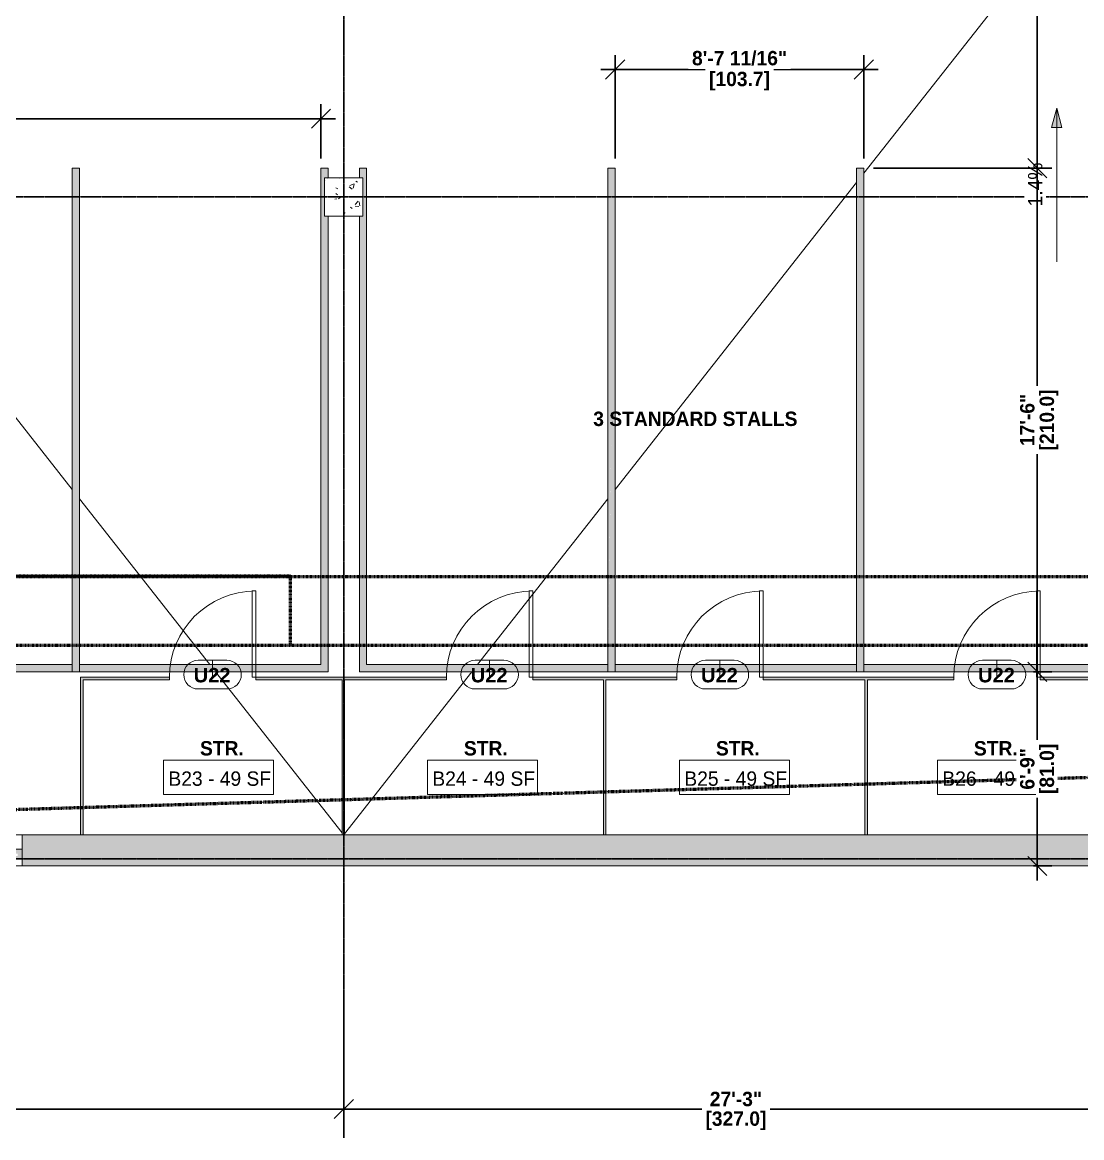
# Model space of a CAD drawing. Header units: inches. Extents: x -4124 to -1807, y 9775 to 11251.
# Drawn here: x -2634.3 to -2192.7, y 9774.9 to 10240 of the extents above; entities that cross this region are included whole.
import ezdxf

# ---------------------------------------------------------------- set-up
doc = ezdxf.new("R2010")
doc.units = ezdxf.units.IN
doc.header["$MEASUREMENT"] = 0
for name, pattern in [('Dash 1_16_', [0.125, 0.0625, -0.0625]), ('Double Dash 3_8_', [1, 0.375, -0.125, 0.125, -0.125, 0.125, -0.125]), ('Grid Line 1_2_', [0.875, 0.5, -0.125, 0.125, -0.125]), ('Grid Line 1_2__2_', [0.875, 0.5, -0.125, 0.125, -0.125])]:
    doc.linetypes.add(name, pattern=pattern)
for name, color, linetype, lineweight in [('0-1', 7, 'Continuous', 5), ('0-2', 7, 'Continuous', 9), ('0-3', 50, 'Double Dash 3_8_', 60), ('A-ANNO-DIMS-1', 211, 'Continuous', 30), ('A-AREA-IDEN', 2, 'Continuous', 9), ('A-DOOR-1', 31, 'Continuous', 9), ('A-DOOR-IDEN', 31, 'Continuous', 9), ('A-FLOR-1', 53, 'Continuous', 18), ('A-GENM', 5, 'Continuous', 9), ('A-GLAZ-CWMG-1', 10, 'Continuous', 9), ('A-GLAZ-CWMG-2', 7, 'Continuous', 9), ('A-WALL-PATT-2', 55, 'Continuous', 9), ('C-PROP-LINE-2', 50, 'Dash 1_16_', 60), ('G-ANNO-DIMS', 111, 'Continuous', 9), ('G-ANNO-TEXT-1', 147, 'Continuous', 20), ('S-COLS', 52, 'Continuous', 9), ('S-COLS-1', 7, 'Continuous', 9), ('S-FNDN', 32, 'Continuous', 18), ('S-FNDN-2', 8, 'Continuous', 18), ('S-FNDN-5', 7, 'Continuous', 9), ('S-FNDN-8', 32, 'Continuous', 9), ('S-GRID-1', 1, 'Grid Line 1_2_', 9), ('S-GRID-2', 1, 'Grid Line 1_2__2_', 30)]:
    doc.layers.add(name, color=color, linetype=linetype, lineweight=lineweight)
doc.styles.add('Arial_B', font='arialbd.ttf', dxfattribs={"height": 6})
doc.styles.add('Century Gothic', font='ufonts.com_century-gothic.ttf', dxfattribs={"height": 6})
doc.styles.add('Century Gothic_B', font='GOTHICB.TTF', dxfattribs={"height": 6})
doc.dimstyles.new('OD__1_16__Tol__', dxfattribs={"dimscale": 12, "dimtxt": 6.26501, "dimasz": 0.666667, "dimexe": 0.5, "dimexo": 0.333333, "dimgap": 0.083333, "dimtad": 1, "dimdec": 4, "dimrnd": 0.0625, "dimzin": 3, "dimdsep": 46, "dimlunit": 4, "dimtxsty": 'Century Gothic_B', "dimblk1": 'OBLIQUE', "dimblk2": 'OBLIQUE', "dimsah": 1, "dimcen": 0.09, "dimdle": 0.5, "dimazin": 0, "dimtfac": 1, "dimtdec": 4, "dimtix": 1, "dimtmove": 0, "dimatfit": 3, "dimfxl": 1, "dimtvp": 1, "dimtfill": 1, "dimfrac": 2, "dimtolj": 1, "dimtzin": 0, "dimlwd": 30, "dimlwe": 30, "dimarcsym": 2})

# ---------------------------------------------------------------- blocks, each defined once
blk = doc.blocks.new('Rectangular Mullion - Louver Frame-2514203-ENLARGED FLOOR PLAN - BASEMENT - WEST')
at = {"layer": 'A-GLAZ-CWMG-1'}
h = blk.add_hatch(color=256, dxfattribs=at)
h.paths.add_polyline_path([(-2754.32, 9891.19), (-2754.32, 9895.19), (-2790.32, 9895.19), (-2790.32, 9891.19)], flags=0)
h.paths.add_polyline_path([(-2756.32, 9892.34), (-2788.32, 9892.34), (-2788.32, 9893.28), (-2756.32, 9893.28), (-2756.32, 9893.19)], flags=0)
at = {"layer": 'A-GLAZ-CWMG-2'}
for p, q in [((-2754.32, 9895.19), (-2790.32, 9895.19)), ((-2754.32, 9891.19), (-2790.32, 9891.19))]:
    blk.add_line(p, q, dxfattribs=at)
blk = doc.blocks.new('Family - ___-2835860-ENLARGED FLOOR PLAN - BASEMENT - WEST')
at = {"layer": 'C-PROP-LINE-2'}
for p, q in [((-2522.54, 10009.09), (-2638.11, 10009.09)), ((-2522.54, 9980.19), (-2522.54, 10009.09)), ((-2067.92, 9980.19), (-2522.54, 9980.19))]:
    blk.add_line(p, q, dxfattribs=at)
blk = doc.blocks.new('Family - ___-2835903-ENLARGED FLOOR PLAN - BASEMENT - WEST')
at = {"layer": 'C-PROP-LINE-2'}
blk.add_line((-2096.82, 10008.84), (-3831.82, 10008.84), dxfattribs=at)
blk = doc.blocks.new('Family - ___-2835932-ENLARGED FLOOR PLAN - BASEMENT - WEST')
at = {"layer": 'C-PROP-LINE-2'}
blk.add_line((-2067.92, 9980.19), (-3860.72, 9980.19), dxfattribs=at)
blk = doc.blocks.new('Family - ___-2855424-ENLARGED FLOOR PLAN - BASEMENT - WEST')
at = {"layer": 'C-PROP-LINE-2'}
blk.add_line((-3987.11, 9871.38), (-1871.62, 9934.71), dxfattribs=at)
blk = doc.blocks.new('CTR - 1st Phase - Shell_rvt-1-ENLARGED FLOOR PLAN - BASEMENT - WEST')
at = {"layer": 'S-FNDN-2'}
h = blk.add_hatch(color=256, dxfattribs=at)
h.paths.add_polyline_path([(-3164.54, 9888.19), (-2790.32, 9888.19), (-2790.32, 9891.19), (-3829.32, 9891.19), (-3829.32, 9888.19), (-3759.65, 9888.19), (-3759.65, 9888.44), (-3681.65, 9888.44), (-3681.65, 9888.19), (-3218.79, 9888.19)], flags=0)
h.paths.add_polyline_path([(-3832.32, 9888.19), (-3832.32, 9891.19), (-3894.08, 9891.19), (-3892.68, 9888.19), (-3885.07, 9888.19)], flags=0)
h.paths.add_polyline_path([(-1953.32, 9888.19), (-1943.32, 9888.19), (-1943.32, 9891.19), (-2634.32, 9891.19), (-2634.32, 9888.19), (-1953.8, 9888.19)], flags=0)
h.paths.add_polyline_path([(-2670.32, 9888.19), (-2670.32, 9891.19), (-2694.32, 9891.19), (-2694.32, 9888.19), (-2679.92, 9888.19)], flags=0)
h.paths.add_polyline_path([(-2730.32, 9888.19), (-2730.32, 9891.19), (-2754.32, 9891.19), (-2754.32, 9888.19)], flags=0)
at = {"layer": 'A-FLOR-1'}
for p, q in [((-2500.32, 10175.19), (-2500.32, 10459.19)), ((-2173.32, 10317.22), (-2283.49, 10177.07)), ((-2613.49, 10045.18), (-2714.16, 10173.28)), ((-2286.49, 10173.25), (-2387.16, 10045.17)), ((-2500.32, 9966.88), (-2500.32, 10159.19)), ((-2556.12, 9972.19), (-2610.49, 10041.37)), ((-2390.16, 10041.35), (-2444.52, 9972.19)), ((-2501.02, 9902.08), (-2553.76, 9969.19)), ((-2446.88, 9969.19), (-2500.02, 9901.57))]:
    blk.add_line(p, q, dxfattribs=at)
at = {"layer": 'S-FNDN-5'}
for p, q in [((-1943.32, 9891.19), (-2634.32, 9891.19)), ((-2634.32, 9891.19), (-2634.32, 9888.19)), ((-2634.32, 9888.19), (-2670.32, 9888.19)), ((-2634.32, 9888.19), (-1943.32, 9888.19))]:
    blk.add_line(p, q, dxfattribs=at)
at = {"layer": 'S-GRID-1'}
for p, q in [((-2500.32, 9836.18), (-2500.32, 11217.93)), ((-1807.14, 10167.19), (-4091.58, 10167.19))]:
    blk.add_line(p, q, dxfattribs=at)
at = {"layer": '0-2'}
blk.add_blockref('Rectangular Mullion - Louver Frame-2514203-ENLARGED FLOOR PLAN - BASEMENT - WEST', (120, 0), dxfattribs=at)
at = {"layer": '0-3'}
for name in ['Family - ___-2835860-ENLARGED FLOOR PLAN - BASEMENT - WEST', 'Family - ___-2835932-ENLARGED FLOOR PLAN - BASEMENT - WEST', 'Family - ___-2835903-ENLARGED FLOOR PLAN - BASEMENT - WEST', 'Family - ___-2855424-ENLARGED FLOOR PLAN - BASEMENT - WEST']:
    blk.add_blockref(name, (0, 0), dxfattribs=at)
blk = doc.blocks.new('034100 - Precast Structural Concrete - Column - Corbels - 16_x16_-V13-ENLARGED FLOOR PLAN - BASEMENT - WEST')
at = {"layer": 'S-COLS'}
h = blk.add_hatch(dxfattribs=at)
h.set_pattern_fill('FP_15', color=256, style=0, pattern_type=2)
h.set_pattern_definition([(140, (10166.205, 2501.308), (1.606828, 18.362056), [1.92, -21.12]), (85, (10166.205, 2501.308), (-19.255874, -3.552257), [1.536, -16.896]), (190.451, (10166.339, 2502.838), (-17.649286, 14.81021), [1.632, -17.949]), (136.184, (10161.085, 2501.308), (4.237615, 27.32125), [2.88, -31.68]), (186.636, (10161.438, 2503.585), (-24.93717, 23.927535), [2.448, -26.924]), (81.184, (10161.085, 2501.308), (-24.93743, 23.927645), [2.304, -25.344]), (111, (10162.365, 2503.868), (10.307465, 15.28081), [1.92, -21.12]), (56, (10162.365, 2503.868), (-18.563735, 6.22856), [1.536, -16.896]), (161.451, (10163.224, 2505.141), (-8.25628, 21.509846), [1.632, -17.949]), (127.5, (10166.205, 2501.308), (-8.5225365, 0.3110953), [0.845, -15.846, 0.845, -16.307, -16.96]), (127.5, (10166.205, 2501.308), (-8.5225365, 0.3110953), [-33.843, 0.845, -16.115]), (97.5, (10166.205, 2501.308), (-10.097431, 6.7346365), [0.845, -8.934, 0.845, -15.462, -6.464]), (97.5, (10166.205, 2501.308), (-10.097431, 6.7346365), [-26.086, 0.845, -5.619]), (57.5, (10166.205, 2495.599), (0.5771864, 13.6661073), [0.845, -5.555, 0.845, -19.123, -26.496]), (57.5, (10166.205, 2495.599), (0.5771864, 13.6661073), [-26.368, 0.845, -25.651]), (47.5, (10166.205, 2493.039), (-2.562859, 14.929853), [0.845, -7.475, 0.845, -12.416, -18.816]), (47.5, (10166.205, 2493.039), (-2.562859, 14.929853), [-21.581, 0.845, -17.971])])
h.paths.add_polyline_path([(7.02, 8.98), (-8.98, 8.98), (-8.98, -7.02), (7.02, -7.02), (7.02, 7.77)], flags=0)
at = {"layer": 'S-COLS-1'}
for p, q in [((-8.91, 8.98), (-8.98, 8.98)), ((-8.98, 8.98), (-8.98, -7.02)), ((6.94, 8.98), (-8.91, 8.98)), ((7.02, 8.98), (6.94, 8.98)), ((7.02, -7.02), (7.02, 8.98)), ((-8.98, -7.02), (-8.91, -7.02)), ((-8.91, -7.02), (6.94, -7.02)), ((6.94, -7.02), (7.02, -7.02))]:
    blk.add_line(p, q, dxfattribs=at)
blk = doc.blocks.new('CTR - 1st Phase - Structure_rvt-1-ENLARGED FLOOR PLAN - BASEMENT - WEST')
at = {"layer": 'A-WALL-PATT-2'}
h = blk.add_hatch(dxfattribs=at)
h.set_pattern_fill('FP_2', color=256, style=0, pattern_type=2)
h.set_pattern_definition([(50, (0, 0), (18.362056, -1.606828), [1.92, -21.12]), (355, (0, 0), (-3.552257, 19.255874), [1.536, -16.896]), (100.451, (1.53, -0.134), (14.81021, 17.649286), [1.632, -17.949]), (46.184, (0, 5.12), (27.32125, -4.237615), [2.88, -31.68]), (96.636, (2.277, 4.767), (23.927535, 24.93717), [2.448, -26.924]), (351.184, (0, 5.12), (23.927645, 24.93743), [2.304, -25.344]), (21, (2.56, 3.84), (15.28081, -10.307465), [1.92, -21.12]), (326, (2.56, 3.84), (6.22856, 18.563735), [1.536, -16.896]), (71.451, (3.833, 2.981), (21.509846, 8.25628), [1.632, -17.949]), (37.5, (0, 0), (0.3110953, 8.5225365), [0.845, -15.846, 0.845, -16.307, -16.96]), (37.5, (0, 0), (0.3110953, 8.5225365), [-33.843, 0.845, -16.115]), (7.5, (0, 0), (6.7346365, 10.097431), [0.845, -8.934, 0.845, -15.462, -6.464]), (7.5, (0, 0), (6.7346365, 10.097431), [-26.086, 0.845, -5.619]), (327.5, (-5.709, 0), (13.6661073, -0.5771864), [0.845, -5.555, 0.845, -19.123, -26.496]), (327.5, (-5.709, 0), (13.6661073, -0.5771864), [-26.368, 0.845, -25.651]), (317.5, (-8.269, 0), (14.929853, 2.562859), [0.845, -7.475, 0.845, -12.416, -18.816]), (317.5, (-8.269, 0), (14.929853, 2.562859), [-21.581, 0.845, -17.971])])
h.paths.add_polyline_path([(-1953.32, 9891.19), (-1953.32, 9901.19), (-2634.32, 9901.19), (-2634.32, 9891.19), (-2141.05, 9891.19)], flags=0)
h.paths.add_polyline_path([(-3829.32, 9891.19), (-2790.32, 9891.19), (-2790.32, 9901.19), (-3829.32, 9901.19), (-3829.32, 9899.19)], flags=0)
h.paths.add_polyline_path([(-2670.32, 9891.19), (-2670.32, 9901.19), (-2694.32, 9901.19), (-2694.32, 9891.19), (-2679.92, 9891.19)], flags=0)
h.paths.add_polyline_path([(-2754.32, 9891.19), (-2730.32, 9891.19), (-2730.32, 9901.19), (-2754.32, 9901.19)], flags=0)
at = {"layer": 'S-FNDN-5'}
for p, q in [((-2670.32, 9901.19), (-2634.32, 9901.19)), ((-1953.32, 9901.19), (-2634.32, 9901.19)), ((-2634.32, 9901.19), (-2634.32, 9891.19)), ((-2634.32, 9891.19), (-1953.32, 9891.19))]:
    blk.add_line(p, q, dxfattribs=at)
at = {"layer": 'S-GRID-2'}
for p, q in [((-2500.32, 9774.88), (-2500.32, 11217.93)), ((-1807.14, 10167.19), (-4076.95, 10167.19)), ((-1807.14, 9891.19), (-4076.95, 9891.19))]:
    blk.add_line(p, q, dxfattribs=at)
at = {"layer": '0-2', "rotation": 270.0000000000118}
blk.add_blockref('034100 - Precast Structural Concrete - Column - Corbels - 16_x16_-V13-ENLARGED FLOOR PLAN - BASEMENT - WEST', (-2501.31, 10166.21), dxfattribs=at)
blk = doc.blocks.new('Parking_Stall_Multiple - STANDARD-2088485-ENLARGED FLOOR PLAN - BASEMENT - WEST')
at = {"layer": 'A-GENM'}
h = blk.add_hatch(color=256, dxfattribs=at)
h.paths.add_polyline_path([(3, 210.34), (0, 207.34), (210, 207.34), (210, 210.34), (106.5, 208.84), (73.46, 209.31)], flags=0)
h.paths.add_polyline_path([(0, 230.67), (0, 210.34), (3, 210.34), (3, 311), (210, 311), (210, 314), (206, 314), (206, 312.5), (190, 312.5), (190, 314), (0, 314), (0, 241.7)], flags=0)
h = blk.add_hatch(color=256, dxfattribs=at)
h.paths.add_polyline_path([(0, 103.67), (210, 103.67), (210, 106.67), (106.5, 105.17), (3, 106.67)], flags=0)
h.paths.add_polyline_path([(0, 106.67), (0, 103.67), (0.08, 106.58)], flags=0)
h.paths.add_polyline_path([(3, 210.34), (106.5, 208.84), (210, 210.34), (72.16, 210.34)], flags=0)
h.paths.add_polyline_path([(0, 207.34), (3, 210.34), (0, 210.34)], flags=0)
h.paths.add_polyline_path([(0, 145.7), (0, 106.67), (3, 106.67), (3, 207.34), (0, 207.34), (0, 181.7)], flags=0)
h = blk.add_hatch(color=256, dxfattribs=at)
h.paths.add_polyline_path([(3, 106.67), (106.5, 105.17), (210, 106.67), (190.08, 106.67)], flags=0)
h.paths.add_polyline_path([(0, 103.67), (3, 106.67), (0, 106.67), (0.08, 106.58)], flags=0)
h.paths.add_polyline_path([(0, 30.2), (0, 0), (190, 0), (190, 1.5), (206, 1.5), (206, 0), (210, 0), (210, 3), (3, 3), (3, 103.67), (0, 103.67), (0, 66.2)], flags=0)
for p, q in [((190, 314), (0, 314)), ((0, 314), (0, 207.34)), ((210, 314), (206, 314)), ((210, 311), (210, 314)), ((3, 210.34), (3, 311)), ((3, 311), (210, 311)), ((210, 210.34), (0, 210.34)), ((0, 210.34), (0, 103.67)), ((210, 210.34), (3, 210.34)), ((210, 207.34), (210, 210.34)), ((210, 207.34), (210, 210.34)), ((0, 207.34), (210, 207.34)), ((3, 106.67), (3, 207.34)), ((3, 207.34), (210, 207.34)), ((210, 106.67), (0, 106.67)), ((0, 106.67), (0, 0)), ((0, 103.67), (210, 103.67)), ((210, 106.67), (3, 106.67)), ((3, 3), (3, 103.67)), ((3, 103.67), (210, 103.67)), ((210, 103.67), (210, 106.67)), ((210, 103.67), (210, 106.67)), ((210, 3), (3, 3)), ((210, 0), (210, 3)), ((0, 0), (190, 0)), ((206, 0), (210, 0))]:
    blk.add_line(p, q, dxfattribs=at)
blk = doc.blocks.new('Parking_Stall_Multiple - STANDARD-2220512-ENLARGED FLOOR PLAN - BASEMENT - WEST')
at = {"layer": 'A-GENM'}
h = blk.add_hatch(color=256, dxfattribs=at)
h.paths.add_polyline_path([(0, 207.34), (210, 207.34), (210, 210.34), (106.5, 208.84), (3, 210.34)], flags=0)
h.paths.add_polyline_path([(0, 283.5), (0, 210.34), (3, 210.34), (3, 311), (210, 311), (210, 314), (206, 314), (206, 312.5), (190, 312.5), (190, 314), (0, 314), (0, 307.82)], flags=0)
h = blk.add_hatch(color=256, dxfattribs=at)
h.paths.add_polyline_path([(0, 103.67), (210, 103.67), (210, 106.67), (106.5, 105.17), (3, 106.67)], flags=0)
h.paths.add_polyline_path([(0, 106.67), (0, 103.67), (0.08, 106.58)], flags=0)
h.paths.add_polyline_path([(3, 210.34), (106.5, 208.84), (210, 210.34), (34.42, 210.34)], flags=0)
h.paths.add_polyline_path([(0, 207.34), (3, 210.34), (0, 210.34)], flags=0)
h.paths.add_polyline_path([(0, 127.5), (0, 106.67), (3, 106.67), (3, 207.34), (0, 207.34), (0, 163.5)], flags=0)
h = blk.add_hatch(color=256, dxfattribs=at)
h.paths.add_polyline_path([(3, 106.67), (106.5, 105.17), (210, 106.67), (34.42, 106.67)], flags=0)
h.paths.add_polyline_path([(0, 103.67), (3, 106.67), (0, 106.67), (0.08, 106.58)], flags=0)
h.paths.add_polyline_path([(0, 102.2), (0, 0), (190, 0), (190, 1.5), (206, 1.5), (206, 0), (210, 0), (210, 3), (3, 3), (3, 103.67), (0, 103.67), (0, 103.2)], flags=0)
for p, q in [((190, 314), (0, 314)), ((0, 314), (0, 207.34)), ((210, 314), (206, 314)), ((210, 311), (210, 314)), ((3, 210.34), (3, 311)), ((3, 311), (210, 311)), ((210, 210.34), (0, 210.34)), ((0, 210.34), (0, 103.67)), ((210, 210.34), (3, 210.34)), ((210, 207.34), (210, 210.34)), ((210, 207.34), (210, 210.34)), ((0, 207.34), (210, 207.34)), ((3, 106.67), (3, 207.34)), ((3, 207.34), (210, 207.34)), ((210, 106.67), (0, 106.67)), ((0, 106.67), (0, 0)), ((0, 103.67), (210, 103.67)), ((210, 106.67), (3, 106.67)), ((3, 3), (3, 103.67)), ((3, 103.67), (210, 103.67)), ((210, 103.67), (210, 106.67)), ((210, 103.67), (210, 106.67)), ((210, 3), (3, 3)), ((210, 0), (210, 3)), ((0, 0), (190, 0)), ((206, 0), (210, 0))]:
    blk.add_line(p, q, dxfattribs=at)
blk = doc.blocks.new('CHAINLINK GATE - CHAINLINK GATE-2199385-ENLARGED FLOOR PLAN - BASEMENT - WEST')
at = {"layer": 'A-DOOR-1'}
for p, q in [((16.5, 36.5), (18, 36.5)), ((16.5, 0.5), (16.5, 36.5)), ((18, 0.5), (18, 36.5)), ((16.5, 0.5), (18, 0.5))]:
    blk.add_line(p, q, dxfattribs=at)
blk.add_arc((18, 0.5), 36, 90, 180, dxfattribs=at)
blk = doc.blocks.new('Door Tag - Type Mark-1198267-ENLARGED FLOOR PLAN - BASEMENT - WEST')
at = {"layer": 'A-DOOR-IDEN'}
for p, q in [((0.09375, 0.09375), (-0.09375, 0.09375)), ((-0.09375, -0.09375), (0.09375, -0.09375))]:
    blk.add_line(p, q, dxfattribs=at)
for centre, start, end in [((-0.09375, 0), 90, 270), ((0.09375, 0), 270, 90)]:
    blk.add_arc(centre, 0.09375, start, end, dxfattribs=at)
blk = doc.blocks.new('_Oblique')
at = {"color": 0, "linetype": 'ByBlock', "lineweight": -2}
blk.add_line((-0.5, -0.5), (0.5, 0.5), dxfattribs=at)
blk = doc.blocks.new('DIMBLOCK7-ENLARGED FLOOR PLAN - BASEMENT - WEST')
at = {"layer": 'A-ANNO-DIMS-1', "color": 0, "lineweight": 30, "transparency": 16777216}
for p, q in [((-2827.32, 9834.88), (-2827.32, 9780.82)), ((-2500.32, 9834.88), (-2500.32, 9780.82)), ((-2833.32, 9786.82), (-2494.32, 9786.82))]:
    blk.add_line(p, q, dxfattribs=at)
at = {"layer": 'Defpoints', "color": 0, "transparency": 16777216}
for p in [(-2827.32, 9838.88), (-2500.32, 9838.88), (-2500.32, 9786.82)]:
    blk.add_point(p, dxfattribs=at)
at = {"layer": 'A-ANNO-DIMS-1', "color": 0, "lineweight": 30, "transparency": 16777216, "xscale": 7.999999999999998, "yscale": 7.999999999999998, "zscale": 7.999999999999998, "rotation": 180}
blk.add_blockref('_Oblique', (-2827.32, 9786.82), dxfattribs=at)
at = {"layer": 'A-ANNO-DIMS-1', "color": 0, "lineweight": 30, "transparency": 16777216, "xscale": 7.999999999999998, "yscale": 7.999999999999998, "zscale": 7.999999999999998}
blk.add_blockref('_Oblique', (-2500.32, 9786.82), dxfattribs=at)
at = {"layer": 'A-ANNO-DIMS-1', "color": 0, "transparency": 16777216, "insert": (-2663.82, 9790.97), "char_height": 6, "attachment_point": 5, "style": 'Century Gothic_B', "bg_fill": 3, "box_fill_scale": 1.25, "bg_fill_color": 256, "bg_fill_true_color": 13158600, "bg_fill_transparency": 0}
blk.add_mtext('\\A1;27\'-3"', dxfattribs=at)
at = {"layer": 'A-ANNO-DIMS-1', "color": 0, "transparency": 16777216, "insert": (-2663.82, 9781.93), "char_height": 6, "attachment_point": 5, "style": 'Century Gothic_B', "bg_fill": 3, "box_fill_scale": 1.25, "bg_fill_color": 256, "bg_fill_true_color": 13158600, "bg_fill_transparency": 0}
blk.add_mtext('\\A1;[327.0]', dxfattribs=at)
blk = doc.blocks.new('DIMBLOCK8-ENLARGED FLOOR PLAN - BASEMENT - WEST')
at = {"layer": 'A-ANNO-DIMS-1', "color": 0, "lineweight": 30, "transparency": 16777216}
for p, q in [((-2500.32, 9834.88), (-2500.32, 9780.82)), ((-2173.32, 9834.88), (-2173.32, 9780.82)), ((-2506.32, 9786.82), (-2167.32, 9786.82))]:
    blk.add_line(p, q, dxfattribs=at)
at = {"layer": 'Defpoints', "color": 0, "transparency": 16777216}
for p in [(-2500.32, 9838.88), (-2173.32, 9838.88), (-2173.32, 9786.82)]:
    blk.add_point(p, dxfattribs=at)
at = {"layer": 'A-ANNO-DIMS-1', "color": 0, "lineweight": 30, "transparency": 16777216, "xscale": 7.999999999999998, "yscale": 7.999999999999998, "zscale": 7.999999999999998, "rotation": 180}
blk.add_blockref('_Oblique', (-2500.32, 9786.82), dxfattribs=at)
at = {"layer": 'A-ANNO-DIMS-1', "color": 0, "lineweight": 30, "transparency": 16777216, "xscale": 7.999999999999998, "yscale": 7.999999999999998, "zscale": 7.999999999999998}
blk.add_blockref('_Oblique', (-2173.32, 9786.82), dxfattribs=at)
at = {"layer": 'A-ANNO-DIMS-1', "color": 0, "transparency": 16777216, "insert": (-2336.82, 9790.97), "char_height": 6, "attachment_point": 5, "style": 'Century Gothic_B', "bg_fill": 3, "box_fill_scale": 1.25, "bg_fill_color": 256, "bg_fill_true_color": 13158600, "bg_fill_transparency": 0}
blk.add_mtext('\\A1;27\'-3"', dxfattribs=at)
at = {"layer": 'A-ANNO-DIMS-1', "color": 0, "transparency": 16777216, "insert": (-2336.82, 9781.93), "char_height": 6, "attachment_point": 5, "style": 'Century Gothic_B', "bg_fill": 3, "box_fill_scale": 1.25, "bg_fill_color": 256, "bg_fill_true_color": 13158600, "bg_fill_transparency": 0}
blk.add_mtext('\\A1;[327.0]', dxfattribs=at)
blk = doc.blocks.new('DIMBLOCK10-ENLARGED FLOOR PLAN - BASEMENT - WEST')
at = {"layer": 'A-ANNO-DIMS-1', "color": 0, "lineweight": 30, "transparency": 16777216}
for p, q in [((-2211.18, 9882.19), (-2211.18, 9975.19)), ((-2212.83, 9969.19), (-2205.18, 9969.19)), ((-2212.83, 9888.19), (-2205.18, 9888.19))]:
    blk.add_line(p, q, dxfattribs=at)
at = {"layer": 'Defpoints', "color": 0, "transparency": 16777216}
for p in [(-2216.83, 9969.19), (-2211.18, 9969.19), (-2216.83, 9888.19)]:
    blk.add_point(p, dxfattribs=at)
at = {"layer": 'A-ANNO-DIMS-1', "color": 0, "lineweight": 30, "transparency": 16777216, "xscale": 7.999999999999998, "yscale": 7.999999999999998, "zscale": 7.999999999999998}
for p, rotation in [((-2211.18, 9969.19), 90), ((-2211.18, 9888.19), 270)]:
    blk.add_blockref('_Oblique', p, dxfattribs=dict(at, rotation=rotation))
at = {"layer": 'A-ANNO-DIMS-1', "color": 0, "transparency": 16777216, "insert": (-2215.33, 9928.69), "char_height": 6, "attachment_point": 5, "rotation": 90, "style": 'Century Gothic_B', "bg_fill": 3, "box_fill_scale": 1.25, "bg_fill_color": 256, "bg_fill_true_color": 13158600, "bg_fill_transparency": 0}
blk.add_mtext('\\A1;6\'-9"', dxfattribs=at)
at = {"layer": 'A-ANNO-DIMS-1', "color": 0, "transparency": 16777216, "insert": (-2206.29, 9928.69), "char_height": 6, "attachment_point": 5, "rotation": 90, "style": 'Century Gothic_B', "bg_fill": 3, "box_fill_scale": 1.25, "bg_fill_color": 256, "bg_fill_true_color": 13158600, "bg_fill_transparency": 0}
blk.add_mtext('\\A1;[81.0]', dxfattribs=at)
blk = doc.blocks.new('DIMBLOCK11-ENLARGED FLOOR PLAN - BASEMENT - WEST')
at = {"layer": 'A-ANNO-DIMS-1', "color": 0, "lineweight": 30, "transparency": 16777216}
for p, q in [((-2211.18, 9963.19), (-2211.18, 10185.19)), ((-2279.49, 10179.19), (-2205.18, 10179.19)), ((-2212.83, 9969.19), (-2205.18, 9969.19))]:
    blk.add_line(p, q, dxfattribs=at)
at = {"layer": 'Defpoints', "color": 0, "transparency": 16777216}
for p in [(-2283.49, 10179.19), (-2211.18, 10179.19), (-2216.83, 9969.19)]:
    blk.add_point(p, dxfattribs=at)
at = {"layer": 'A-ANNO-DIMS-1', "color": 0, "lineweight": 30, "transparency": 16777216, "xscale": 7.999999999999998, "yscale": 7.999999999999998, "zscale": 7.999999999999998}
for p, rotation in [((-2211.18, 10179.19), 90), ((-2211.18, 9969.19), 270)]:
    blk.add_blockref('_Oblique', p, dxfattribs=dict(at, rotation=rotation))
at = {"layer": 'A-ANNO-DIMS-1', "color": 0, "transparency": 16777216, "insert": (-2215.33, 10074.19), "char_height": 6, "attachment_point": 5, "rotation": 90, "style": 'Century Gothic_B', "bg_fill": 3, "box_fill_scale": 1.25, "bg_fill_color": 256, "bg_fill_true_color": 13158600, "bg_fill_transparency": 0}
blk.add_mtext('\\A1;17\'-6"', dxfattribs=at)
at = {"layer": 'A-ANNO-DIMS-1', "color": 0, "transparency": 16777216, "insert": (-2206.29, 10074.19), "char_height": 6, "attachment_point": 5, "rotation": 90, "style": 'Century Gothic_B', "bg_fill": 3, "box_fill_scale": 1.25, "bg_fill_color": 256, "bg_fill_true_color": 13158600, "bg_fill_transparency": 0}
blk.add_mtext('\\A1;[210.0]', dxfattribs=at)
blk = doc.blocks.new('DIMBLOCK12-ENLARGED FLOOR PLAN - BASEMENT - WEST')
at = {"layer": 'A-ANNO-DIMS-1', "color": 0, "lineweight": 30, "transparency": 16777216}
for p, q in [((-2211.18, 10173.19), (-2211.18, 10461.19)), ((-2279.49, 10455.19), (-2205.18, 10455.19)), ((-2279.49, 10179.19), (-2205.18, 10179.19))]:
    blk.add_line(p, q, dxfattribs=at)
at = {"layer": 'Defpoints', "color": 0, "transparency": 16777216}
for p in [(-2283.49, 10455.19), (-2211.18, 10455.19), (-2283.49, 10179.19)]:
    blk.add_point(p, dxfattribs=at)
at = {"layer": 'A-ANNO-DIMS-1', "color": 0, "lineweight": 30, "transparency": 16777216, "xscale": 7.999999999999998, "yscale": 7.999999999999998, "zscale": 7.999999999999998}
for p, rotation in [((-2211.18, 10455.19), 90), ((-2211.18, 10179.19), 270)]:
    blk.add_blockref('_Oblique', p, dxfattribs=dict(at, rotation=rotation))
at = {"layer": 'A-ANNO-DIMS-1', "color": 0, "transparency": 16777216, "insert": (-2215.33, 10317.19), "char_height": 6, "attachment_point": 5, "rotation": 90, "style": 'Century Gothic_B', "bg_fill": 3, "box_fill_scale": 1.25, "bg_fill_color": 256, "bg_fill_true_color": 13158600, "bg_fill_transparency": 0}
blk.add_mtext('\\A1;23\'-0"', dxfattribs=at)
at = {"layer": 'A-ANNO-DIMS-1', "color": 0, "transparency": 16777216, "insert": (-2206.29, 10317.19), "char_height": 6, "attachment_point": 5, "rotation": 90, "style": 'Century Gothic_B', "bg_fill": 3, "box_fill_scale": 1.25, "bg_fill_color": 256, "bg_fill_true_color": 13158600, "bg_fill_transparency": 0}
blk.add_mtext('\\A1;[276.0]', dxfattribs=at)
blk = doc.blocks.new('DIMBLOCK18-ENLARGED FLOOR PLAN - BASEMENT - WEST')
at = {"layer": 'A-ANNO-DIMS-1', "color": 0, "lineweight": 30, "transparency": 16777216}
for p, q in [((-2387.16, 10183.19), (-2387.16, 10226.39)), ((-2283.49, 10183.19), (-2283.49, 10226.39)), ((-2393.16, 10220.39), (-2277.49, 10220.39))]:
    blk.add_line(p, q, dxfattribs=at)
at = {"layer": 'Defpoints', "color": 0, "transparency": 16777216}
for p in [(-2283.49, 10220.39), (-2387.16, 10179.19), (-2283.49, 10179.19)]:
    blk.add_point(p, dxfattribs=at)
at = {"layer": 'A-ANNO-DIMS-1', "color": 0, "lineweight": 30, "transparency": 16777216, "xscale": 7.999999999999998, "yscale": 7.999999999999998, "zscale": 7.999999999999998, "rotation": 180}
blk.add_blockref('_Oblique', (-2387.16, 10220.39), dxfattribs=at)
at = {"layer": 'A-ANNO-DIMS-1', "color": 0, "lineweight": 30, "transparency": 16777216, "xscale": 7.999999999999998, "yscale": 7.999999999999998, "zscale": 7.999999999999998}
blk.add_blockref('_Oblique', (-2283.49, 10220.39), dxfattribs=at)
at = {"layer": 'A-ANNO-DIMS-1', "color": 0, "transparency": 16777216, "insert": (-2335.32, 10225.01), "char_height": 6, "attachment_point": 5, "style": 'Century Gothic_B', "bg_fill": 3, "box_fill_scale": 1.25, "bg_fill_color": 256, "bg_fill_true_color": 13158600, "bg_fill_transparency": 0}
blk.add_mtext('\\A1;8\'-7 11/16"', dxfattribs=at)
at = {"layer": 'A-ANNO-DIMS-1', "color": 0, "transparency": 16777216, "insert": (-2335.32, 10215.51), "char_height": 6, "attachment_point": 5, "style": 'Century Gothic_B', "bg_fill": 3, "box_fill_scale": 1.25, "bg_fill_color": 256, "bg_fill_true_color": 13158600, "bg_fill_transparency": 0}
blk.add_mtext('\\A1;[103.7]', dxfattribs=at)
blk = doc.blocks.new('DIMBLOCK19-ENLARGED FLOOR PLAN - BASEMENT - WEST')
at = {"layer": 'A-ANNO-DIMS-1', "color": 0, "lineweight": 30, "transparency": 16777216}
for p, q in [((-2817.82, 10183.19), (-2817.82, 10205.85)), ((-2509.82, 10183.19), (-2509.82, 10205.85)), ((-2823.82, 10199.85), (-2503.82, 10199.85))]:
    blk.add_line(p, q, dxfattribs=at)
at = {"layer": 'Defpoints', "color": 0, "transparency": 16777216}
for p in [(-2509.82, 10199.85), (-2817.82, 10179.19), (-2509.82, 10179.19)]:
    blk.add_point(p, dxfattribs=at)
at = {"layer": 'A-ANNO-DIMS-1', "color": 0, "lineweight": 30, "transparency": 16777216, "xscale": 7.999999999999998, "yscale": 7.999999999999998, "zscale": 7.999999999999998, "rotation": 180}
blk.add_blockref('_Oblique', (-2817.82, 10199.85), dxfattribs=at)
at = {"layer": 'A-ANNO-DIMS-1', "color": 0, "lineweight": 30, "transparency": 16777216, "xscale": 7.999999999999998, "yscale": 7.999999999999998, "zscale": 7.999999999999998}
blk.add_blockref('_Oblique', (-2509.82, 10199.85), dxfattribs=at)
at = {"layer": 'A-ANNO-DIMS-1', "color": 0, "transparency": 16777216, "insert": (-2663.82, 10204), "char_height": 6, "attachment_point": 5, "style": 'Century Gothic_B', "bg_fill": 3, "box_fill_scale": 1.25, "bg_fill_color": 256, "bg_fill_true_color": 13158600, "bg_fill_transparency": 0}
blk.add_mtext('\\A1;25\'-8"', dxfattribs=at)
at = {"layer": 'A-ANNO-DIMS-1', "color": 0, "transparency": 16777216, "insert": (-2663.82, 10194.97), "char_height": 6, "attachment_point": 5, "style": 'Century Gothic_B', "bg_fill": 3, "box_fill_scale": 1.25, "bg_fill_color": 256, "bg_fill_true_color": 13158600, "bg_fill_transparency": 0}
blk.add_mtext('\\A1;[308.0]', dxfattribs=at)

msp = doc.modelspace()

# ---------------------------------------------------------------- hatches: boundary and pattern name
at = {"layer": 'G-ANNO-DIMS'}
msp.add_hatch(color=256, dxfattribs=at).paths.add_polyline_path([(-2203.08848, 10204.16587), (-2205.23207, 10196.16587), (-2200.94489, 10196.16587)], flags=0)
msp.add_hatch(color=256, dxfattribs=at).paths.add_polyline_path([(-2203.08848, 10204.16587), (-2205.23207, 10196.16587), (-2200.94489, 10196.16587)], flags=0)
at = {"layer": 'S-FNDN'}
for points in [[(-2610.02374, 9901.1894), (-2609.02374, 9901.1894), (-2609.02374, 9966.8769), (-2610.02374, 9966.8769)], [(-2500.32374, 9901.1894), (-2500.02374, 9901.1894), (-2500.02374, 9965.8769), (-2501.02374, 9965.8769), (-2501.02374, 9901.1894)], [(-2391.02374, 9901.1894), (-2391.02374, 9965.8769), (-2392.02374, 9965.8769), (-2392.02374, 9901.1894)], [(-2283.02374, 9901.1894), (-2282.02374, 9901.1894), (-2282.02374, 9965.8769), (-2283.02374, 9965.8769)]]:
    msp.add_hatch(color=256, dxfattribs=at).paths.add_polyline_path(points, flags=0)
h = msp.add_hatch(color=256, dxfattribs=at)
h.paths.add_polyline_path([(-1985.92374, 9965.8769), (-1953.32374, 9965.8769), (-1953.32374, 9966.8769), (-1985.92374, 9966.8769)], flags=0)
h.paths.add_polyline_path([(-2101.02374, 9965.8769), (-2021.92374, 9965.8769), (-2021.92374, 9966.8769), (-2101.02374, 9966.8769)], flags=0)
h.paths.add_polyline_path([(-2283.02374, 9965.8769), (-2246.02374, 9965.8769), (-2246.02374, 9966.8769), (-2325.52374, 9966.8769), (-2325.52374, 9965.8769)], flags=0)
h.paths.add_polyline_path([(-2391.02374, 9965.8769), (-2361.52374, 9965.8769), (-2361.52374, 9966.8769), (-2421.52374, 9966.8769), (-2421.52374, 9965.8769), (-2392.02374, 9965.8769)], flags=0)
h.paths.add_polyline_path([(-2181.32374, 9965.8769), (-2137.02374, 9965.8769), (-2137.02374, 9966.8769), (-2210.02374, 9966.8769), (-2210.02374, 9965.8769)], flags=0)
h.paths.add_polyline_path([(-2500.32374, 9965.8769), (-2457.52374, 9965.8769), (-2457.52374, 9966.8769), (-2537.02374, 9966.8769), (-2537.02374, 9965.8769), (-2501.02374, 9965.8769)], flags=0)
h.paths.add_polyline_path([(-2573.02374, 9965.8769), (-2573.02374, 9966.8769), (-2609.02374, 9966.8769), (-2609.02374, 9965.8769)], flags=0)

# ---------------------------------------------------------------- linework, layer by layer
at = {"layer": 'A-AREA-IDEN', "flags": 128}
for points in [[(-2575.4193, 9932.29379), (-2529.59253, 9932.29379), (-2529.59253, 9917.96308), (-2575.4193, 9917.96308)], [(-2465.38923, 9932.29379), (-2419.56246, 9932.29379), (-2419.56246, 9917.96308), (-2465.38923, 9917.96308)], [(-2360.32291, 9932.29379), (-2314.49614, 9932.29379), (-2314.49614, 9917.96308), (-2360.32291, 9917.96308)], [(-2252.77472, 9932.29379), (-2206.94794, 9932.29379), (-2206.94794, 9917.96308), (-2252.77472, 9917.96308)]]:
    msp.add_lwpolyline(points, close=True, dxfattribs=at)
at = {"layer": 'A-DOOR-IDEN'}
for p, q in [((-2555.02374, 9966.3769), (-2555.02374, 9974.00849)), ((-2439.52374, 9966.3769), (-2439.52374, 9974.00849)), ((-2343.52374, 9966.3769), (-2343.52374, 9974.00849)), ((-2228.02374, 9966.3769), (-2228.02374, 9974.00849))]:
    msp.add_line(p, q, dxfattribs=at)
at = {"layer": 'G-ANNO-DIMS'}
for p, q in [((-2203.08848, 10204.16587), (-2205.23207, 10196.16587)), ((-2203.08848, 10204.16587), (-2205.23207, 10196.16587)), ((-2200.94489, 10196.16587), (-2203.08848, 10204.16587)), ((-2203.08848, 10140.16587), (-2203.08848, 10204.16587)), ((-2200.94489, 10196.16587), (-2203.08848, 10204.16587)), ((-2203.08848, 10140.16587), (-2203.08848, 10204.16587)), ((-2205.23207, 10196.16587), (-2200.94489, 10196.16587)), ((-2205.23207, 10196.16587), (-2200.94489, 10196.16587))]:
    msp.add_line(p, q, dxfattribs=at)
at = {"layer": 'S-FNDN-8'}
for p, q in [((-2610.02374, 9966.8769), (-2610.02374, 9901.1894)), ((-2573.02374, 9966.8769), (-2610.02374, 9966.8769)), ((-2609.02374, 9901.1894), (-2609.02374, 9965.8769)), ((-2609.02374, 9965.8769), (-2573.02374, 9965.8769)), ((-2573.02374, 9965.8769), (-2573.02374, 9966.8769)), ((-2457.52374, 9966.8769), (-2537.02374, 9966.8769)), ((-2537.02374, 9966.8769), (-2537.02374, 9965.8769)), ((-2537.02374, 9965.8769), (-2501.02374, 9965.8769)), ((-2501.02374, 9965.8769), (-2501.02374, 9901.1894)), ((-2500.02374, 9901.1894), (-2500.02374, 9965.8769)), ((-2500.02374, 9965.8769), (-2457.52374, 9965.8769)), ((-2457.52374, 9965.8769), (-2457.52374, 9966.8769)), ((-2361.52374, 9966.8769), (-2421.52374, 9966.8769)), ((-2421.52374, 9966.8769), (-2421.52374, 9965.8769)), ((-2421.52374, 9965.8769), (-2392.02374, 9965.8769)), ((-2392.02374, 9965.8769), (-2392.02374, 9901.1894)), ((-2391.02374, 9901.1894), (-2391.02374, 9965.8769)), ((-2391.02374, 9965.8769), (-2361.52374, 9965.8769)), ((-2361.52374, 9965.8769), (-2361.52374, 9966.8769)), ((-2246.02374, 9966.8769), (-2325.52374, 9966.8769)), ((-2325.52374, 9966.8769), (-2325.52374, 9965.8769)), ((-2325.52374, 9965.8769), (-2283.02374, 9965.8769)), ((-2283.02374, 9965.8769), (-2283.02374, 9901.1894)), ((-2282.02374, 9901.1894), (-2282.02374, 9965.8769)), ((-2282.02374, 9965.8769), (-2246.02374, 9965.8769)), ((-2246.02374, 9965.8769), (-2246.02374, 9966.8769)), ((-2137.02374, 9966.8769), (-2210.02374, 9966.8769)), ((-2210.02374, 9966.8769), (-2210.02374, 9965.8769)), ((-2210.02374, 9965.8769), (-2174.02374, 9965.8769)), ((-2610.02374, 9901.1894), (-2609.02374, 9901.1894)), ((-2501.02374, 9901.1894), (-2500.02374, 9901.1894)), ((-2392.02374, 9901.1894), (-2391.02374, 9901.1894)), ((-2283.02374, 9901.1894), (-2282.02374, 9901.1894))]:
    msp.add_line(p, q, dxfattribs=at)

# ---------------------------------------------------------------- block references
at = {"layer": '0-1'}
for name in ['CTR - 1st Phase - Shell_rvt-1-ENLARGED FLOOR PLAN - BASEMENT - WEST', 'CTR - 1st Phase - Structure_rvt-1-ENLARGED FLOOR PLAN - BASEMENT - WEST']:
    msp.add_blockref(name, (0, 0), dxfattribs=at)
at = {"layer": 'A-DOOR-1'}
for p in [(-2555.02374, 9966.3769), (-2439.52374, 9966.3769), (-2343.52374, 9966.3769), (-2228.02374, 9966.3769)]:
    msp.add_blockref('CHAINLINK GATE - CHAINLINK GATE-2199385-ENLARGED FLOOR PLAN - BASEMENT - WEST', p, dxfattribs=at)
at = {"layer": 'A-DOOR-IDEN', "xscale": 63.99999999999997, "yscale": 63.99999999999997, "zscale": 63.99999999999997}
for p in [(-2555.02374, 9968.00849), (-2439.52374, 9968.00849), (-2343.52374, 9968.00849), (-2228.02374, 9968.00849)]:
    msp.add_blockref('Door Tag - Type Mark-1198267-ENLARGED FLOOR PLAN - BASEMENT - WEST', p, dxfattribs=at)
at = {"layer": 'A-GENM', "rotation": 89.99999999999953}
for name, p in [('Parking_Stall_Multiple - STANDARD-2220512-ENLARGED FLOOR PLAN - BASEMENT - WEST', (-2506.81983, 9969.1894)), ('Parking_Stall_Multiple - STANDARD-2088485-ENLARGED FLOOR PLAN - BASEMENT - WEST', (-2179.81983, 9969.1894))]:
    msp.add_blockref(name, p, dxfattribs=at)

# ---------------------------------------------------------------- texts
at = {"layer": 'A-AREA-IDEN', "char_height": 6, "attachment_point": 1}
for s, insert, width, style in [('STR.', (-2560.25395, 9940.27256), 18.584, 'Century Gothic_B'), ('STR.', (-2450.22387, 9940.27256), 18.584, 'Century Gothic_B'), ('STR.', (-2345.15756, 9940.27256), 18.584, 'Century Gothic_B'), ('STR.', (-2237.60936, 9940.27256), 18.584, 'Century Gothic_B'), ('B23 - 49 SF', (-2573.4193, 9927.62713), 50.5, 'Century Gothic'), ('B24 - 49 SF', (-2463.38923, 9927.62713), 50.5, 'Century Gothic'), ('B25 - 49 SF', (-2358.32291, 9927.62713), 50.5, 'Century Gothic'), ('B26 - 49 SF', (-2250.77472, 9927.62713), 50.5, 'Century Gothic')]:
    msp.add_mtext(s, dxfattribs=dict(at, insert=insert, width=width, style=style))
at = {"layer": 'A-DOOR-IDEN', "char_height": 6, "width": 18.786, "attachment_point": 1, "style": 'Arial_B'}
for insert in [(-2562.8875, 9970.7682), (-2447.3875, 9970.7682), (-2351.3875, 9970.7682), (-2235.8875, 9970.7682)]:
    msp.add_mtext('U22', dxfattribs=dict(at, insert=insert))
at = {"layer": 'G-ANNO-TEXT-1', "insert": (-2396.30589, 10077.68445), "char_height": 6, "width": 96.556, "attachment_point": 1, "style": 'Century Gothic_B'}
msp.add_mtext('3 STANDARD STALLS', dxfattribs=at)

# ---------------------------------------------------------------- next in the draw order: texts
at = {"layer": 'G-ANNO-DIMS', "insert": (-2215.07737, 10163.26988), "char_height": 6, "width": 21.3503875, "attachment_point": 1, "rotation": 90, "line_spacing_factor": 0.984502, "style": 'Century Gothic', "bg_fill": 3, "box_fill_scale": 1.25, "bg_fill_color": 256, "bg_fill_true_color": 13158600, "bg_fill_transparency": 0}
msp.add_mtext('1.4%', dxfattribs=at)

# ---------------------------------------------------------------- next in the draw order: dimensions: what is measured, and where the dimension line sits
at = {"layer": 'A-ANNO-DIMS-1'}
for base, p1, p2, override, picture, middle in [((-2509.81983, 10199.85246), (-2817.82374, 10179.1894), (-2509.81983, 10179.1894), {"dimpost": '<>\\X', "dimfxl": 308.003906}, 'DIMBLOCK19-ENLARGED FLOOR PLAN - BASEMENT - WEST', (-2663.82178, 10199.85246)), ((-2500.32374, 9786.81515), (-2827.32374, 9838.88186), (-2500.32374, 9838.88186), {"dimpost": '<>\\X', "dimfxl": 327}, 'DIMBLOCK7-ENLARGED FLOOR PLAN - BASEMENT - WEST', (-2663.82374, 9786.81515))]:
    dim = msp.add_linear_dim(base=base, p1=p1, p2=p2, dimstyle='OD__1_16__Tol__', override=override, dxfattribs=at)
    dim.commit()
    dim.dimension.update_dxf_attribs({"geometry": picture, "text_midpoint": middle})
dim = msp.add_linear_dim(base=(-2211.17573, 9969.1894), p1=(-2216.83259, 9888.1894), p2=(-2216.83259, 9969.1894), angle=90, dimstyle='OD__1_16__Tol__', override={"dimpost": '<>\\X', "dimfxl": 81}, dxfattribs=at)
dim.commit()
dim.dimension.update_dxf_attribs({"geometry": 'DIMBLOCK10-ENLARGED FLOOR PLAN - BASEMENT - WEST', "text_midpoint": (-2211.17573, 9928.6894)})

# ---------------------------------------------------------------- next in the draw order: texts
at = {"layer": 'G-ANNO-DIMS', "insert": (-2215.07737, 10163.26988), "char_height": 6, "width": 21.3503875, "attachment_point": 1, "rotation": 90, "line_spacing_factor": 0.984502, "style": 'Century Gothic', "bg_fill": 3, "box_fill_scale": 1.25, "bg_fill_color": 256, "bg_fill_true_color": 13158600, "bg_fill_transparency": 0}
msp.add_mtext('1.4%', dxfattribs=at)

# ---------------------------------------------------------------- next in the draw order: dimensions: what is measured, and where the dimension line sits
at = {"layer": 'A-ANNO-DIMS-1'}
dim = msp.add_linear_dim(base=(-2173.32374, 9786.81515), p1=(-2500.32374, 9838.88186), p2=(-2173.32374, 9838.88186), dimstyle='OD__1_16__Tol__', override={"dimpost": '<>\\X', "dimfxl": 327}, dxfattribs=at)
dim.commit()
dim.dimension.update_dxf_attribs({"geometry": 'DIMBLOCK8-ENLARGED FLOOR PLAN - BASEMENT - WEST', "text_midpoint": (-2336.82374, 9786.81515)})

# ---------------------------------------------------------------- next in the draw order: dimensions: what is measured, and where the dimension line sits
dim = msp.add_linear_dim(base=(-2211.17573, 10179.1894), p1=(-2216.83259, 9969.1894), p2=(-2283.4878, 10179.1894), angle=90, dimstyle='OD__1_16__Tol__', override={"dimpost": '<>\\X', "dimfxl": 220.324573}, dxfattribs=at)
dim.commit()
dim.dimension.update_dxf_attribs({"geometry": 'DIMBLOCK11-ENLARGED FLOOR PLAN - BASEMENT - WEST', "text_midpoint": (-2211.17573, 10074.1894)})

# ---------------------------------------------------------------- next in the draw order: dimensions: what is measured, and where the dimension line sits
dim = msp.add_linear_dim(base=(-2211.17573, 10455.1894), p1=(-2283.4878, 10179.1894), p2=(-2283.4878, 10455.1894), angle=90, dimstyle='OD__1_16__Tol__', override={"dimpost": '<>\\X', "dimfxl": 276}, dxfattribs=at)
dim.commit()
dim.dimension.update_dxf_attribs({"geometry": 'DIMBLOCK12-ENLARGED FLOOR PLAN - BASEMENT - WEST', "text_midpoint": (-2211.17573, 10317.1894)})

# ---------------------------------------------------------------- next in the draw order: dimensions: what is measured, and where the dimension line sits
dim = msp.add_linear_dim(base=(-2283.4878, 10220.39407), p1=(-2387.15577, 10179.1894), p2=(-2283.4878, 10179.1894), dimstyle='OD__1_16__Tol__', override={"dimpost": '<>\\X', "dimfxl": 103.667969}, dxfattribs=at)
dim.commit()
dim.dimension.update_dxf_attribs({"geometry": 'DIMBLOCK18-ENLARGED FLOOR PLAN - BASEMENT - WEST', "text_midpoint": (-2335.32178, 10220.39407)})

doc.saveas('drawing.dxf')
